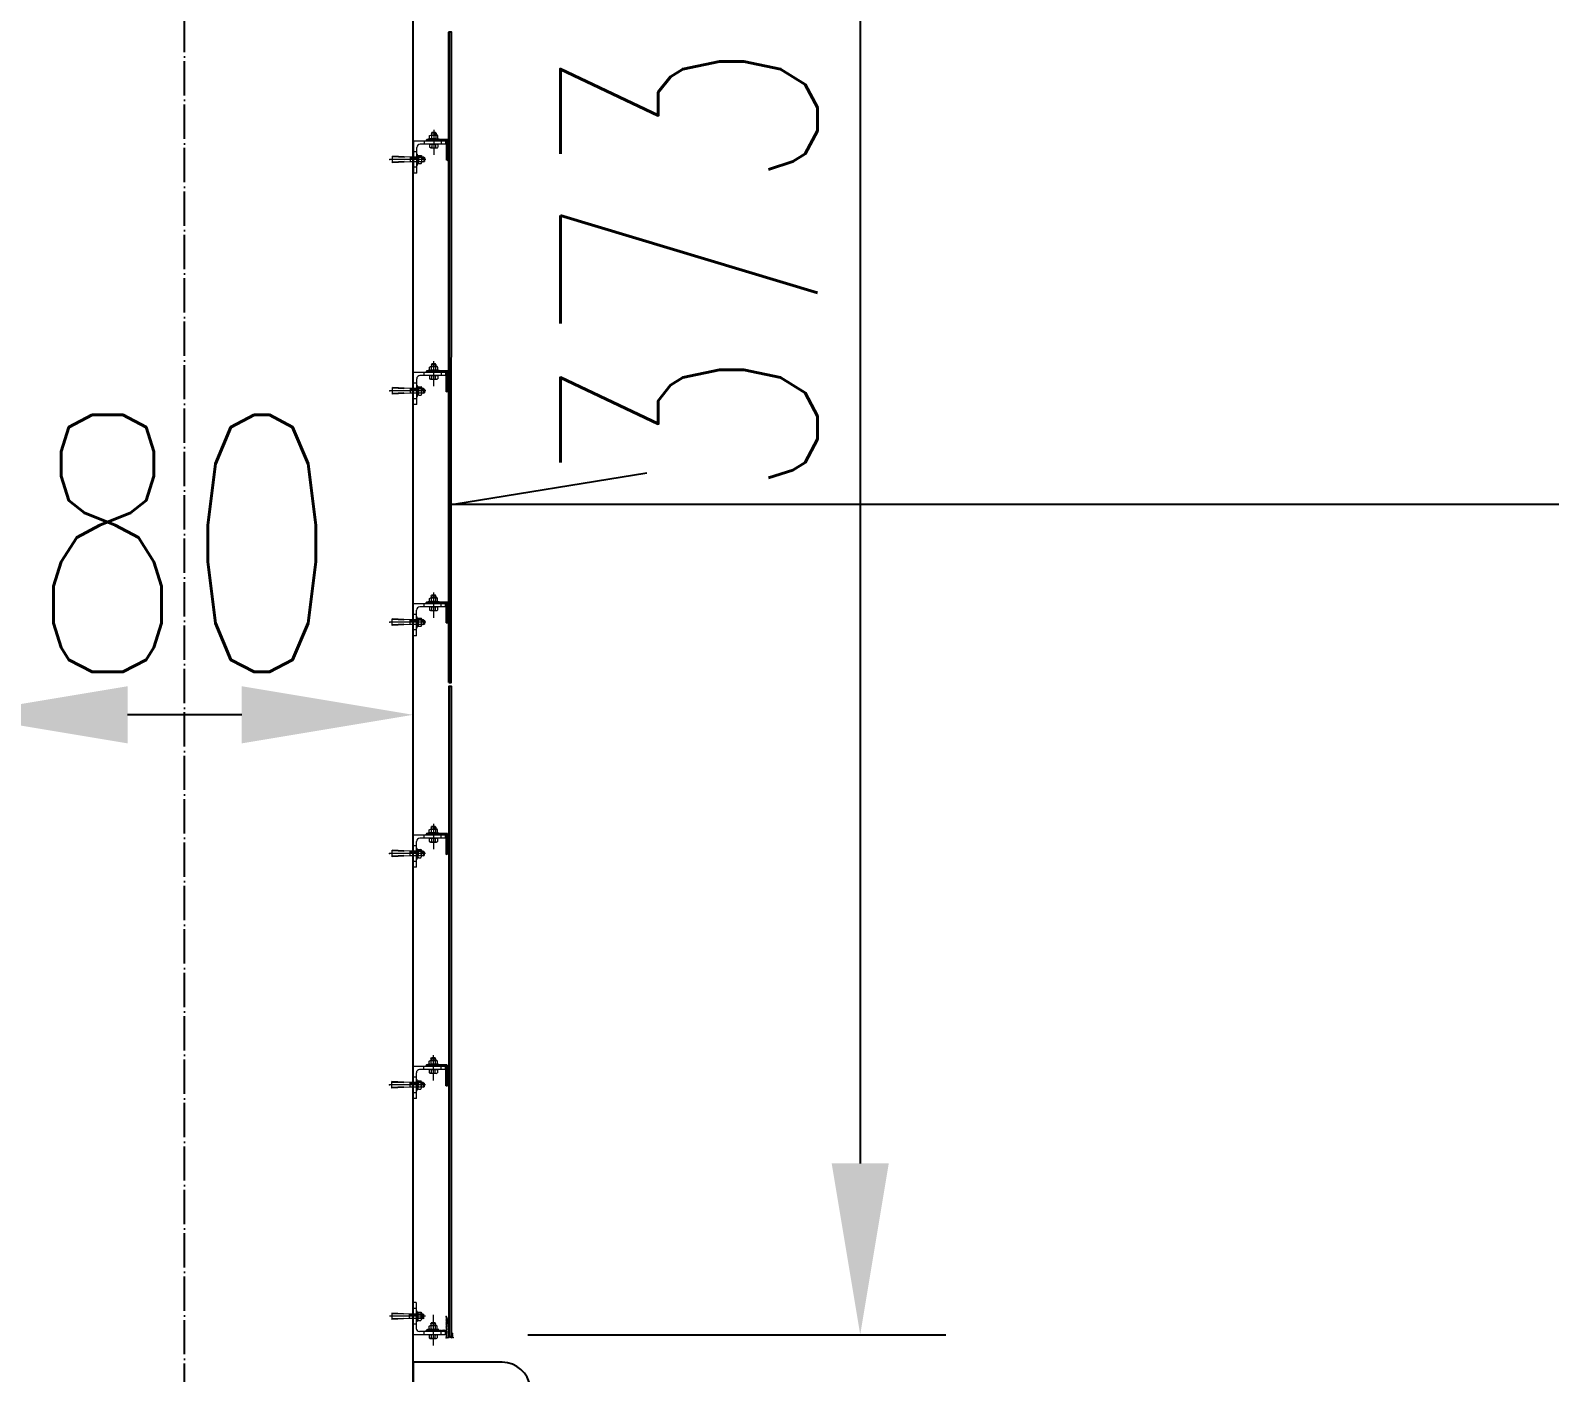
# Model space of a CAD drawing. Header units: millimetres. Extents: x -48690 to 48320, y -25312 to 3911.
# Drawn here: x -13070.8 to -12804.8, y -1783.7 to -1548.7 of the extents above; entities that cross this region are included whole.
import ezdxf

# ---------------------------------------------------------------- set-up
doc = ezdxf.new("R2010")
doc.units = ezdxf.units.MM
doc.header["$LTSCALE"] = 0.25
doc.header["$MEASUREMENT"] = 0
doc.linetypes.add('ACAD_ISO04W100', pattern=[30, 24, -3, 0, -3])
for name, color, linetype in [('DIM', 3, 'Continuous'), ('中心线', 5, 'ACAD_ISO04W100'), ('次轮廓线', 7, 'Continuous')]:
    doc.layers.add(name, color=color, linetype=linetype)
doc.layers.add('填充线', color=9, linetype='Continuous', lineweight=20)
doc.styles.get("Standard").update_dxf_attribs({"font": 'simplex1.shx', "width": 0.7, "bigfont": 'hztxt.shx'})
doc.dimstyles.new('150', dxfattribs={"dimscale": 15, "dimtxt": 3, "dimasz": 2, "dimexe": 1, "dimexo": 1, "dimgap": 0.5, "dimtad": 1, "dimdec": 1, "dimdsep": 46, "dimtxsty": 'Standard', "dimcen": 0.5, "dimadec": 0, "dimazin": 0, "dimtfac": 1, "dimtdec": 1, "dimtofl": 0, "dimtmove": 2, "dimatfit": 3, "dimfxl": 0, "dimtolj": 1, "dimtzin": 0, "dimarcsym": 0})

# ---------------------------------------------------------------- blocks, each defined once
blk = doc.blocks.new('*D4')
at = {"color": 0, "lineweight": -2}
for p, q in [((-13083.8, -1758.53), (-13083.8, -1653.53)), ((-13003.8, -1758.53), (-13003.8, -1653.53)), ((-13033.8, -1668.53), (-13053.8, -1668.53))]:
    blk.add_line(p, q, dxfattribs=at)
at = {"color": 0}
for points in [[(-13053.8, -1663.53), (-13053.8, -1673.53), (-13083.8, -1668.53)], [(-13033.8, -1663.53), (-13033.8, -1673.53), (-13003.8, -1668.53)]]:
    blk.add_solid(points, dxfattribs=at)
at = {"layer": 'Defpoints', "color": 0}
for p in [(-13083.8, -1668.53), (-13083.8, -1870.98), (-13003.8, -1870.98)]:
    blk.add_point(p, dxfattribs=at)
at = {"color": 0, "insert": (-13043.8, -1638.53), "char_height": 45, "attachment_point": 5}
blk.add_mtext('\\A1;80', dxfattribs=at)
blk = doc.blocks.new('A$C34480033')
at = {"linetype": 'Continuous'}
h = blk.add_hatch(dxfattribs=at)
h.set_pattern_fill('ANSI31', color=1, scale=15, style=0)
h.set_pattern_definition([(45, (-207.7575, -198.1272), (-1.325825, 1.325825), [])])
h.paths.add_polyline_path([(12.7, 15.9), (12.7, -20.1, 0.414214), (13.7, -21.1), (14.7, -21.1, 0.414214), (15.7, -20.1), (15.7, 17.9, 0.414214), (14.7, 18.9), (-23.3, 18.9, 0.414214), (-24.3, 17.9), (-24.3, 16.9, 0.414214), (-23.3, 15.9)])
for p, q in [((-24.3, 16.9), (-24.3, 17.9)), ((14.7, 18.9), (-23.3, 18.9)), ((12.7, 15.9), (-23.3, 15.9)), ((12.7, -20.1), (12.7, 15.9)), ((15.7, -20.1), (15.7, 17.9))]:
    blk.add_line(p, q, dxfattribs=at)
at = {"linetype": 'Continuous', "const_width": 0.3}
for points in [[(-23.3, 18.9, 0.414214), (-24.3, 17.9, 0.414214)], [(-24.3, 16.9, 0.414214), (-23.3, 15.9, 0.414214)], [(15.7, 17.9, 0.414214), (14.7, 18.9, 0.414214)], [(12.7, -20.1, 0.414214), (13.7, -21.1, 0.414214)], [(14.7, -21.1, 0.414214), (15.7, -20.1, 0.414214)]]:
    blk.add_lwpolyline(points, format="xyb", dxfattribs=at)
for points in [[(-24.3, 17.9), (-24.3, 16.9)], [(14.7, 18.9), (-23.3, 18.9)], [(-23.3, 15.9), (12.7, 15.9)], [(12.7, 15.9), (12.7, -20.1)], [(15.7, -20.1), (15.7, 17.9)], [(13.7, -21.1), (14.7, -21.1)]]:
    blk.add_lwpolyline(points, dxfattribs=at)
at = {"linetype": 'Continuous'}
for centre, start, end in [((-23.3, 17.9), 90, 180), ((-23.3, 16.9), 180, 270), ((14.7, 17.9), 0, 90)]:
    blk.add_arc(centre, 1, start, end, dxfattribs=at)
at = {"layer": 'Defpoints', "color": 0, "linetype": 'ByBlock'}
for p in [(-24.3, 16.9), (-23.3, 18.9), (-23.3, 15.9), (14.7, 18.9), (15.7, 17.9), (14.7, -21.1)]:
    blk.add_point(p, dxfattribs=at)
blk = doc.blocks.new('*D51')
at = {"color": 0, "lineweight": -2}
for p, q in [((-12977.74, -1404.08), (-12910.52, -1404.08)), ((-12925.52, -1434.08), (-12925.52, -1747.08)), ((-12983.74, -1777.08), (-12910.52, -1777.08))]:
    blk.add_line(p, q, dxfattribs=at)
at = {"color": 0}
for points in [[(-12930.52, -1434.08), (-12920.52, -1434.08), (-12925.52, -1404.08)], [(-12930.52, -1747.08), (-12920.52, -1747.08), (-12925.52, -1777.08)]]:
    blk.add_solid(points, dxfattribs=at)
at = {"layer": 'Defpoints', "color": 0}
for p in [(-12992.74, -1404.08), (-12998.74, -1777.08), (-12925.52, -1777.08)]:
    blk.add_point(p, dxfattribs=at)
at = {"color": 0, "insert": (-12955.52, -1590.58), "char_height": 45, "attachment_point": 5, "rotation": 90}
blk.add_mtext('\\A1;373', dxfattribs=at)

msp = doc.modelspace()

# ---------------------------------------------------------------- hatches: boundary and pattern name
for points in [[(-12997.55, -1662.88), (-12997.15, -1662.88), (-12997.1, -1549), (-12997.55, -1549)], [(-12997.56, -1777.36), (-12997.1, -1777.36), (-12997.1, -1663.55), (-12997.56, -1663.55)]]:
    msp.add_hatch(color=5).paths.add_polyline_path(points)
at = {"layer": '填充线', "ltscale": 5}
h = msp.add_hatch(dxfattribs=at)
h.set_pattern_fill('ANSI37', scale=0.046918, style=0)
h.set_pattern_definition([(45, (-16842.28561, -6299.56597), (-0.1053344507, 0.1053344507), []), (135, (-16842.28561, -6299.56597), (-0.1053344507, -0.1053344507), [])])
h.paths.add_polyline_path([(-12997.69, -1569.1), (-12997.46, -1569.1), (-12997.46, -1568.26), (-12997.69, -1568.26)])
h = msp.add_hatch(dxfattribs=at)
h.set_pattern_fill('ANSI37', scale=0.046918, style=0)
h.set_pattern_definition([(315, (-16842.28561, 3160.23273), (-0.1053344507, -0.1053344507), []), (225, (-16842.28561, 3160.23273), (-0.1053344507, 0.1053344507), [])])
h.paths.add_polyline_path([(-12997.69, -1571.07), (-12997.46, -1571.07), (-12997.46, -1570.23), (-12997.69, -1570.23)])
h = msp.add_hatch(dxfattribs=at)
h.set_pattern_fill('ANSI37', scale=0.046918, style=0)
h.set_pattern_definition([(45, (-16842.30646, -6340.07205), (-0.1053344507, 0.1053344507), []), (135, (-16842.30646, -6340.07205), (-0.1053344507, -0.1053344507), [])])
h.paths.add_polyline_path([(-12997.72, -1609.61), (-12997.48, -1609.61), (-12997.48, -1608.77), (-12997.72, -1608.77)])
h = msp.add_hatch(dxfattribs=at)
h.set_pattern_fill('ANSI37', scale=0.046918, style=0)
h.set_pattern_definition([(315, (-16842.30646, 3119.72665), (-0.1053344507, -0.1053344507), []), (225, (-16842.30646, 3119.72665), (-0.1053344507, 0.1053344507), [])])
h.paths.add_polyline_path([(-12997.72, -1611.58), (-12997.48, -1611.58), (-12997.48, -1610.74), (-12997.72, -1610.74)])
h = msp.add_hatch(dxfattribs=at)
h.set_pattern_fill('ANSI37', scale=0.046918, style=0)
h.set_pattern_definition([(45, (-16842.32731, -6380.57812), (-0.1053344507, 0.1053344507), []), (135, (-16842.32731, -6380.57812), (-0.1053344507, -0.1053344507), [])])
h.paths.add_polyline_path([(-12997.74, -1650.12), (-12997.5, -1650.12), (-12997.5, -1649.27), (-12997.74, -1649.27)])
h = msp.add_hatch(dxfattribs=at)
h.set_pattern_fill('ANSI37', scale=0.046918, style=0)
h.set_pattern_definition([(315, (-16842.32731, 3079.22057), (-0.1053344507, -0.1053344507), []), (225, (-16842.32731, 3079.22057), (-0.1053344507, 0.1053344507), [])])
h.paths.add_polyline_path([(-12997.74, -1652.09), (-12997.5, -1652.09), (-12997.5, -1651.24), (-12997.74, -1651.24)])
h = msp.add_hatch(dxfattribs=at)
h.set_pattern_fill('ANSI37', scale=0.046918, style=0)
h.set_pattern_definition([(45, (-16842.34816, -6421.0842), (-0.1053344507, 0.1053344507), []), (135, (-16842.34816, -6421.0842), (-0.1053344507, -0.1053344507), [])])
h.paths.add_polyline_path([(-12997.76, -1690.62), (-12997.52, -1690.62), (-12997.52, -1689.78), (-12997.76, -1689.78)])
h = msp.add_hatch(dxfattribs=at)
h.set_pattern_fill('ANSI37', scale=0.046918, style=0)
h.set_pattern_definition([(315, (-16842.34816, 3038.7145), (-0.1053344507, -0.1053344507), []), (225, (-16842.34816, 3038.7145), (-0.1053344507, 0.1053344507), [])])
h.paths.add_polyline_path([(-12997.76, -1692.59), (-12997.52, -1692.59), (-12997.52, -1691.75), (-12997.76, -1691.75)])
h = msp.add_hatch(dxfattribs=at)
h.set_pattern_fill('ANSI37', scale=0.046918, style=0)
h.set_pattern_definition([(45, (-16842.369, -6461.59028), (-0.1053344507, 0.1053344507), []), (135, (-16842.369, -6461.59028), (-0.1053344507, -0.1053344507), [])])
h.paths.add_polyline_path([(-12997.78, -1731.13), (-12997.54, -1731.13), (-12997.54, -1730.28), (-12997.78, -1730.28)])
h = msp.add_hatch(dxfattribs=at)
h.set_pattern_fill('ANSI37', scale=0.046918, style=0)
h.set_pattern_definition([(315, (-16842.369, 2998.20841), (-0.1053344507, -0.1053344507), []), (225, (-16842.369, 2998.20841), (-0.1053344507, 0.1053344507), [])])
h.paths.add_polyline_path([(-12997.78, -1733.1), (-12997.54, -1733.1), (-12997.54, -1732.25), (-12997.78, -1732.25)])
h = msp.add_hatch(dxfattribs=at)
h.set_pattern_fill('ANSI31', scale=1.407547, style=0)
h.set_pattern_definition([(45, (-13016.43697, -1795.49872), (-0.1244108, 0.1244108), [])])
edge = h.paths.add_edge_path()
edge.add_line((-13000.71, -1776.51), (-13000.71, -1776.23))
edge.add_line((-13000.71, -1776.23), (-13001.46, -1776.23))
edge.add_arc((-13001.46, -1776.33), 0.0938, 90, 180)
edge.add_line((-13001.55, -1776.33), (-13001.55, -1776.42))
edge.add_arc((-13001.46, -1776.42), 0.0938, 180, 270)
edge.add_line((-13001.46, -1776.51), (-13000.71, -1776.51))
edge = h.paths.add_edge_path()
edge.add_line((-12999.86, -1776.23), (-12999.86, -1776.51))
edge.add_line((-12999.86, -1776.51), (-12998.08, -1776.51))
edge.add_line((-12998.08, -1776.51), (-12998.08, -1777.55))
edge.add_arc((-12997.99, -1777.55), 0.0938, 180, 270)
edge.add_line((-12997.99, -1777.64), (-12996.91, -1777.64))
edge.add_arc((-12996.91, -1777.55), 0.0938, 270, 360)
edge.add_line((-12996.81, -1777.55), (-12996.81, -1776.8))
edge.add_arc((-12996.91, -1776.8), 0.0938, 0, 90)
edge.add_line((-12996.91, -1776.7), (-12997, -1776.7))
edge.add_arc((-12997, -1776.8), 0.0938, 90, 180)
edge.add_line((-12997.1, -1776.8), (-12997.1, -1777.36))
edge.add_line((-12997.1, -1777.36), (-12997.8, -1777.36))
edge.add_line((-12997.8, -1777.36), (-12997.8, -1773.98))
edge.add_arc((-12997.89, -1773.98), 0.0938, 0, 90)
edge.add_line((-12997.89, -1773.89), (-12997.99, -1773.89))
edge.add_arc((-12997.99, -1773.98), 0.0938, 90, 180)
edge.add_line((-12998.08, -1773.98), (-12998.08, -1776.23))
edge.add_line((-12998.08, -1776.23), (-12999.86, -1776.23))
h = msp.add_hatch(dxfattribs=at)
h.set_pattern_fill('ANSI37', scale=0.046918, style=0)
h.set_pattern_definition([(45, (-16842.38985, -6505.66215), (-0.1053344507, 0.1053344507), []), (135, (-16842.38985, -6505.66215), (-0.1053344507, -0.1053344507), [])])
h.paths.add_polyline_path([(-12997.8, -1775.2), (-12997.56, -1775.2), (-12997.56, -1774.36), (-12997.8, -1774.36)])

# ---------------------------------------------------------------- linework, layer by layer
msp.add_line((-13003.8, -1782.08), (-13003.8, -1409.08))
at = {"color": 5}
for p, q in [((-12997.55, -1662.88), (-12997.55, -1549)), ((-12997.56, -1663.54), (-12997.56, -1777.36)), ((-12997.1, -1776.8), (-12997.1, -1664.75))]:
    msp.add_line(p, q, dxfattribs=at)
for points in [[(-12997.55, -1662.88), (-12997.15, -1662.88), (-12997.1, -1549), (-12997.55, -1549)], [(-12997.56, -1777.36), (-12997.1, -1777.36), (-12997.1, -1663.55), (-12997.56, -1663.55)]]:
    msp.add_lwpolyline(points, close=True, dxfattribs=at)
at = {"layer": 'DIM', "color": 7, "ltscale": 100}
for p, q in [((-12996.65, -1631.65), (-12962.89, -1626.19)), ((-12997.15, -1631.65), (-11675.5, -1631.64))]:
    msp.add_line(p, q, dxfattribs=at)
at = {"layer": '中心线'}
msp.add_line((-13043.8, -2183.29), (-13043.8, -1118.97), dxfattribs=at)
at = {"layer": '填充线', "color": 7, "ltscale": 5}
for p, q in [((-13000.58, -1566.72), (-13000.51, -1566.57)), ((-12999.86, -1566.57), (-13000.51, -1566.57)), ((-13000.18, -1566.11), (-13000.18, -1570.51)), ((-12999.78, -1566.72), (-12999.86, -1566.57)), ((-13003.7, -1573.7), (-13003.7, -1568.07)), ((-12998.07, -1568.07), (-13003.7, -1568.07)), ((-13003.14, -1573.7), (-13003.14, -1569.2)), ((-12998.07, -1568.63), (-13002.57, -1568.63)), ((-13001.82, -1568.63), (-13001.82, -1568.07)), ((-13001.14, -1567.67), (-12999.22, -1567.67)), ((-13001.14, -1567.79), (-13001.14, -1567.67)), ((-13000.9, -1567.13), (-13000.72, -1567.02)), ((-13000.9, -1567.56), (-13000.9, -1567.13)), ((-13000.9, -1567.67), (-12999.46, -1567.67)), ((-13000.9, -1567.67), (-13000.9, -1567.67)), ((-13000.9, -1568.74), (-13000.9, -1569.17)), ((-13000.9, -1569.17), (-13000.72, -1569.28)), ((-13000.72, -1567.02), (-12999.65, -1567.02)), ((-13000.53, -1567.13), (-13000.72, -1567.02)), ((-13000.53, -1569.17), (-13000.72, -1569.28)), ((-13000.72, -1569.28), (-12999.65, -1569.28)), ((-12999.78, -1566.72), (-13000.58, -1566.72)), ((-13000.58, -1566.72), (-13000.58, -1567.02)), ((-13000.53, -1567.56), (-13000.53, -1567.13)), ((-13000.53, -1568.74), (-13000.53, -1569.17)), ((-13000.51, -1567.02), (-13000.51, -1566.72)), ((-12999.86, -1567.02), (-12999.86, -1566.72)), ((-12999.83, -1567.13), (-12999.83, -1567.56)), ((-12999.83, -1569.17), (-12999.83, -1568.74)), ((-12999.78, -1566.72), (-12999.78, -1567.02)), ((-12999.46, -1567.56), (-12999.46, -1567.13)), ((-12999.46, -1567.67), (-12999.46, -1567.67)), ((-12999.46, -1568.74), (-12999.46, -1569.17)), ((-12999.22, -1567.79), (-12999.22, -1567.67)), ((-12998.82, -1568.63), (-12998.82, -1568.07)), ((-12998.07, -1568.63), (-12998.07, -1568.07)), ((-13001.55, -1571.31), (-13007.86, -1571.31)), ((-13007.41, -1571.88), (-13007.41, -1570.74)), ((-13004.32, -1570.91), (-13007.41, -1570.74)), ((-13005.38, -1570.95), (-13007.41, -1570.86)), ((-13005.38, -1571.67), (-13007.41, -1571.76)), ((-13004.32, -1571.71), (-13007.41, -1571.88)), ((-13005.38, -1570.95), (-13005.38, -1570.85)), ((-13005.38, -1571.67), (-13005.38, -1571.77)), ((-13004.32, -1570.91), (-13004.32, -1571.71)), ((-13001.94, -1570.91), (-13004.32, -1570.91)), ((-13004.32, -1570.99), (-13003.14, -1570.99)), ((-13004.32, -1571.63), (-13003.14, -1571.63)), ((-13001.94, -1571.71), (-13004.32, -1571.71)), ((-13003.14, -1569.95), (-13003.7, -1569.95)), ((-13003.14, -1572.27), (-13003.14, -1570.35)), ((-13003.14, -1570.35), (-13003.02, -1570.35)), ((-13003.02, -1572.27), (-13003.02, -1570.35)), ((-13003.02, -1570.59), (-13002.9, -1570.59)), ((-13002.9, -1572.03), (-13002.9, -1570.59)), ((-13002.79, -1570.59), (-13002.36, -1570.59)), ((-13002.36, -1570.96), (-13002.79, -1570.96)), ((-13002.79, -1571.66), (-13002.36, -1571.66)), ((-13002.36, -1571.66), (-13002.25, -1571.85)), ((-13002.36, -1572.03), (-13002.25, -1571.85)), ((-13002.25, -1571.85), (-13002.25, -1570.77)), ((-13002.25, -1570.99), (-13001.78, -1570.99)), ((-13001.94, -1570.91), (-13001.94, -1571.71)), ((-13001.94, -1570.91), (-13001.79, -1570.98)), ((-13001.94, -1571.71), (-13001.79, -1571.63)), ((-13001.79, -1570.98), (-13001.79, -1571.63)), ((-13003.14, -1572.67), (-13003.7, -1572.67)), ((-13003.14, -1573.7), (-13003.7, -1573.7)), ((-13003.14, -1572.27), (-13003.02, -1572.27)), ((-13003.02, -1572.03), (-13002.9, -1572.03)), ((-13002.79, -1572.03), (-13002.36, -1572.03)), ((-13003.72, -1614.21), (-13003.72, -1608.58)), ((-12998.09, -1608.58), (-13003.72, -1608.58)), ((-12998.09, -1609.14), (-13002.6, -1609.14)), ((-13001.84, -1609.14), (-13001.84, -1608.58)), ((-13001.16, -1608.18), (-12999.24, -1608.18)), ((-13001.16, -1608.3), (-13001.16, -1608.18)), ((-13000.92, -1607.64), (-13000.74, -1607.53)), ((-13000.92, -1608.07), (-13000.92, -1607.64)), ((-13000.92, -1608.18), (-12999.48, -1608.18)), ((-13000.92, -1608.18), (-13000.92, -1608.18)), ((-13000.74, -1607.53), (-12999.67, -1607.53)), ((-13000.55, -1607.64), (-13000.74, -1607.53)), ((-13000.6, -1607.22), (-13000.53, -1607.07)), ((-12999.8, -1607.22), (-13000.6, -1607.22)), ((-13000.6, -1607.22), (-13000.6, -1607.53)), ((-13000.55, -1608.07), (-13000.55, -1607.64)), ((-12999.88, -1607.07), (-13000.53, -1607.07)), ((-13000.53, -1607.53), (-13000.53, -1607.22)), ((-13000.2, -1606.61), (-13000.2, -1611.02)), ((-12999.8, -1607.22), (-12999.88, -1607.07)), ((-12999.88, -1607.53), (-12999.88, -1607.22)), ((-12999.85, -1607.64), (-12999.85, -1608.07)), ((-12999.8, -1607.22), (-12999.8, -1607.53)), ((-12999.48, -1608.07), (-12999.48, -1607.64)), ((-12999.48, -1608.18), (-12999.48, -1608.18)), ((-12999.24, -1608.3), (-12999.24, -1608.18)), ((-12998.84, -1609.14), (-12998.84, -1608.58)), ((-12998.09, -1609.14), (-12998.09, -1608.58)), ((-13001.57, -1611.81), (-13007.88, -1611.81)), ((-13007.43, -1612.39), (-13007.43, -1611.24)), ((-13004.34, -1611.41), (-13007.43, -1611.24)), ((-13005.4, -1611.46), (-13007.43, -1611.36)), ((-13005.4, -1611.46), (-13005.4, -1611.35)), ((-13004.34, -1611.41), (-13004.34, -1612.22)), ((-13001.96, -1611.41), (-13004.34, -1611.41)), ((-13004.34, -1611.49), (-13003.16, -1611.49)), ((-13003.16, -1610.45), (-13003.72, -1610.45)), ((-13003.16, -1614.21), (-13003.16, -1609.7)), ((-13003.16, -1612.78), (-13003.16, -1610.85)), ((-13003.16, -1610.85), (-13003.04, -1610.85)), ((-13003.04, -1612.78), (-13003.04, -1610.85)), ((-13003.04, -1611.09), (-13002.92, -1611.09)), ((-13002.92, -1612.54), (-13002.92, -1611.09)), ((-13002.81, -1611.09), (-13002.38, -1611.09)), ((-13002.38, -1611.46), (-13002.81, -1611.46)), ((-13002.27, -1612.35), (-13002.27, -1611.28)), ((-13002.27, -1611.49), (-13001.8, -1611.49)), ((-13001.96, -1611.41), (-13001.96, -1612.22)), ((-13001.96, -1611.41), (-13001.81, -1611.49)), ((-13001.81, -1611.49), (-13001.81, -1612.14)), ((-13000.92, -1609.25), (-13000.92, -1609.68)), ((-13000.92, -1609.68), (-13000.74, -1609.79)), ((-13000.55, -1609.68), (-13000.74, -1609.79)), ((-13000.74, -1609.79), (-12999.67, -1609.79)), ((-13000.55, -1609.25), (-13000.55, -1609.68)), ((-12999.85, -1609.68), (-12999.85, -1609.25)), ((-12999.48, -1609.25), (-12999.48, -1609.68)), ((-13005.4, -1612.17), (-13007.43, -1612.27)), ((-13004.34, -1612.22), (-13007.43, -1612.39)), ((-13005.4, -1612.17), (-13005.4, -1612.27)), ((-13004.34, -1612.14), (-13003.16, -1612.14)), ((-13001.96, -1612.22), (-13004.34, -1612.22)), ((-13003.16, -1613.18), (-13003.72, -1613.18)), ((-13003.16, -1614.21), (-13003.72, -1614.21)), ((-13003.16, -1612.78), (-13003.04, -1612.78)), ((-13003.04, -1612.54), (-13002.92, -1612.54)), ((-13002.81, -1612.17), (-13002.38, -1612.17)), ((-13002.81, -1612.54), (-13002.38, -1612.54)), ((-13002.38, -1612.17), (-13002.27, -1612.35)), ((-13002.38, -1612.54), (-13002.27, -1612.35)), ((-13001.96, -1612.22), (-13001.81, -1612.14)), ((-13003.74, -1654.71), (-13003.74, -1649.08)), ((-12998.11, -1649.08), (-13003.74, -1649.08)), ((-13001.87, -1649.65), (-13001.87, -1649.08)), ((-13001.19, -1648.68), (-12999.26, -1648.68)), ((-13001.19, -1648.8), (-13001.19, -1648.68)), ((-13000.94, -1648.14), (-13000.76, -1648.04)), ((-13000.94, -1648.57), (-13000.94, -1648.14)), ((-13000.94, -1648.68), (-12999.5, -1648.68)), ((-13000.94, -1648.68), (-13000.94, -1648.68)), ((-13000.76, -1648.04), (-12999.69, -1648.04)), ((-13000.57, -1648.14), (-13000.76, -1648.04)), ((-13000.62, -1647.73), (-13000.55, -1647.58)), ((-12999.82, -1647.73), (-13000.62, -1647.73)), ((-13000.62, -1647.73), (-13000.62, -1648.04)), ((-13000.57, -1648.57), (-13000.57, -1648.14)), ((-12999.9, -1647.58), (-13000.55, -1647.58)), ((-13000.55, -1648.04), (-13000.55, -1647.73)), ((-13000.22, -1647.12), (-13000.22, -1651.53)), ((-12999.82, -1647.73), (-12999.9, -1647.58)), ((-12999.9, -1648.04), (-12999.9, -1647.73)), ((-12999.87, -1648.14), (-12999.87, -1648.57)), ((-12999.82, -1647.73), (-12999.82, -1648.04)), ((-12999.5, -1648.57), (-12999.5, -1648.14)), ((-12999.5, -1648.68), (-12999.5, -1648.68)), ((-12999.26, -1648.8), (-12999.26, -1648.68)), ((-12998.86, -1649.65), (-12998.86, -1649.08)), ((-12998.11, -1649.65), (-12998.11, -1649.08)), ((-13007.46, -1652.89), (-13007.46, -1651.75)), ((-13004.36, -1651.92), (-13007.46, -1651.75)), ((-13003.18, -1650.96), (-13003.74, -1650.96)), ((-13003.18, -1654.71), (-13003.18, -1650.21)), ((-13003.18, -1653.28), (-13003.18, -1651.36)), ((-13003.18, -1651.36), (-13003.06, -1651.36)), ((-13003.06, -1653.28), (-13003.06, -1651.36)), ((-13003.06, -1651.6), (-13002.94, -1651.6)), ((-13002.94, -1653.04), (-13002.94, -1651.6)), ((-13002.83, -1651.6), (-13002.4, -1651.6)), ((-12998.11, -1649.65), (-13002.62, -1649.65)), ((-13000.94, -1649.75), (-13000.94, -1650.19)), ((-13000.94, -1650.19), (-13000.76, -1650.29)), ((-13000.57, -1650.19), (-13000.76, -1650.29)), ((-13000.76, -1650.29), (-12999.69, -1650.29)), ((-13000.57, -1649.75), (-13000.57, -1650.19)), ((-12999.87, -1650.19), (-12999.87, -1649.75)), ((-12999.5, -1649.75), (-12999.5, -1650.19)), ((-13001.59, -1652.32), (-13007.9, -1652.32)), ((-13005.42, -1651.96), (-13007.46, -1651.87)), ((-13005.42, -1652.68), (-13007.46, -1652.77)), ((-13004.36, -1652.72), (-13007.46, -1652.89)), ((-13005.42, -1651.96), (-13005.42, -1651.86)), ((-13005.42, -1652.68), (-13005.42, -1652.78)), ((-13004.36, -1651.92), (-13004.36, -1652.72)), ((-13001.99, -1651.92), (-13004.36, -1651.92)), ((-13004.36, -1652), (-13003.18, -1652)), ((-13004.36, -1652.64), (-13003.18, -1652.64)), ((-13001.99, -1652.72), (-13004.36, -1652.72)), ((-13003.18, -1653.68), (-13003.74, -1653.68)), ((-13003.18, -1653.28), (-13003.06, -1653.28)), ((-13003.06, -1653.04), (-13002.94, -1653.04)), ((-13002.4, -1651.97), (-13002.83, -1651.97)), ((-13002.83, -1652.67), (-13002.4, -1652.67)), ((-13002.83, -1653.04), (-13002.4, -1653.04)), ((-13002.4, -1652.67), (-13002.29, -1652.86)), ((-13002.4, -1653.04), (-13002.29, -1652.86)), ((-13002.29, -1652.86), (-13002.29, -1651.78)), ((-13002.29, -1652), (-13001.82, -1652)), ((-13001.99, -1651.92), (-13001.99, -1652.72)), ((-13001.99, -1651.92), (-13001.83, -1651.99)), ((-13001.99, -1652.72), (-13001.83, -1652.65)), ((-13001.83, -1651.99), (-13001.83, -1652.65)), ((-13003.18, -1654.71), (-13003.74, -1654.71)), ((-13000.97, -1688.65), (-13000.78, -1688.54)), ((-13000.97, -1689.08), (-13000.97, -1688.65)), ((-13000.78, -1688.54), (-12999.71, -1688.54)), ((-13000.6, -1688.65), (-13000.78, -1688.54)), ((-13000.65, -1688.23), (-13000.57, -1688.08)), ((-12999.84, -1688.23), (-13000.65, -1688.23)), ((-13000.65, -1688.23), (-13000.65, -1688.54)), ((-13000.6, -1689.08), (-13000.6, -1688.65)), ((-12999.92, -1688.08), (-13000.57, -1688.08)), ((-13000.57, -1688.54), (-13000.57, -1688.23)), ((-13000.24, -1687.62), (-13000.24, -1692.03)), ((-12999.84, -1688.23), (-12999.92, -1688.08)), ((-12999.92, -1688.54), (-12999.92, -1688.23)), ((-12999.89, -1688.65), (-12999.89, -1689.08)), ((-12999.84, -1688.23), (-12999.84, -1688.54)), ((-12999.52, -1689.08), (-12999.52, -1688.65)), ((-13003.76, -1695.22), (-13003.76, -1689.59)), ((-12998.13, -1689.59), (-13003.76, -1689.59)), ((-13003.2, -1691.47), (-13003.76, -1691.47)), ((-13003.2, -1695.22), (-13003.2, -1690.72)), ((-12998.13, -1690.15), (-13002.64, -1690.15)), ((-13001.89, -1690.15), (-13001.89, -1689.59)), ((-13001.21, -1689.19), (-12999.28, -1689.19)), ((-13001.21, -1689.31), (-13001.21, -1689.19)), ((-13000.97, -1689.19), (-12999.52, -1689.19)), ((-13000.97, -1689.19), (-13000.97, -1689.19)), ((-13000.97, -1690.26), (-13000.97, -1690.69)), ((-13000.97, -1690.69), (-13000.78, -1690.8)), ((-13000.6, -1690.69), (-13000.78, -1690.8)), ((-13000.78, -1690.8), (-12999.71, -1690.8)), ((-13000.6, -1690.26), (-13000.6, -1690.69)), ((-12999.89, -1690.69), (-12999.89, -1690.26)), ((-12999.52, -1689.19), (-12999.52, -1689.19)), ((-12999.52, -1690.26), (-12999.52, -1690.69)), ((-12999.28, -1689.31), (-12999.28, -1689.19)), ((-12998.88, -1690.15), (-12998.88, -1689.59)), ((-12998.13, -1690.15), (-12998.13, -1689.59)), ((-13001.61, -1692.83), (-13007.92, -1692.83)), ((-13007.48, -1693.4), (-13007.48, -1692.25)), ((-13004.38, -1692.43), (-13007.48, -1692.25)), ((-13005.44, -1692.47), (-13007.48, -1692.37)), ((-13005.44, -1693.18), (-13007.48, -1693.28)), ((-13004.38, -1693.23), (-13007.48, -1693.4)), ((-13005.44, -1692.47), (-13005.44, -1692.37)), ((-13005.44, -1693.18), (-13005.44, -1693.29)), ((-13004.38, -1692.43), (-13004.38, -1693.23)), ((-13002.01, -1692.43), (-13004.38, -1692.43)), ((-13004.38, -1692.51), (-13003.2, -1692.51)), ((-13004.38, -1693.15), (-13003.2, -1693.15)), ((-13002.01, -1693.23), (-13004.38, -1693.23)), ((-13003.2, -1694.19), (-13003.76, -1694.19)), ((-13003.2, -1693.79), (-13003.2, -1691.86)), ((-13003.2, -1691.86), (-13003.08, -1691.86)), ((-13003.2, -1693.79), (-13003.08, -1693.79)), ((-13003.08, -1693.79), (-13003.08, -1691.86)), ((-13003.08, -1692.11), (-13002.96, -1692.11)), ((-13003.08, -1693.55), (-13002.96, -1693.55)), ((-13002.96, -1693.55), (-13002.96, -1692.11)), ((-13002.85, -1692.11), (-13002.42, -1692.11)), ((-13002.42, -1692.48), (-13002.85, -1692.48)), ((-13002.85, -1693.18), (-13002.42, -1693.18)), ((-13002.85, -1693.55), (-13002.42, -1693.55)), ((-13002.42, -1693.18), (-13002.31, -1693.36)), ((-13002.42, -1693.55), (-13002.31, -1693.36)), ((-13002.31, -1693.36), (-13002.31, -1692.29)), ((-13002.31, -1692.51), (-13001.85, -1692.51)), ((-13002.01, -1692.43), (-13002.01, -1693.23)), ((-13002.01, -1692.43), (-13001.86, -1692.5)), ((-13002.01, -1693.23), (-13001.86, -1693.15)), ((-13001.86, -1692.5), (-13001.86, -1693.15)), ((-13003.2, -1695.22), (-13003.76, -1695.22)), ((-13000.67, -1728.74), (-13000.59, -1728.59)), ((-12999.86, -1728.74), (-13000.67, -1728.74)), ((-13000.67, -1728.74), (-13000.67, -1729.05)), ((-12999.94, -1728.59), (-13000.59, -1728.59)), ((-13000.59, -1729.05), (-13000.59, -1728.74)), ((-13000.26, -1728.13), (-13000.26, -1732.54)), ((-12999.86, -1728.74), (-12999.94, -1728.59)), ((-12999.94, -1729.05), (-12999.94, -1728.74)), ((-12999.86, -1728.74), (-12999.86, -1729.05)), ((-13003.78, -1735.73), (-13003.78, -1730.1)), ((-12998.15, -1730.1), (-13003.78, -1730.1)), ((-13003.22, -1735.73), (-13003.22, -1731.22)), ((-12998.15, -1730.66), (-13002.66, -1730.66)), ((-13001.91, -1730.66), (-13001.91, -1730.1)), ((-13001.23, -1729.69), (-12999.3, -1729.69)), ((-13001.23, -1729.81), (-13001.23, -1729.69)), ((-13000.99, -1729.15), (-13000.8, -1729.05)), ((-13000.99, -1729.59), (-13000.99, -1729.15)), ((-13000.99, -1729.69), (-12999.54, -1729.69)), ((-13000.99, -1729.69), (-13000.99, -1729.69)), ((-13000.99, -1730.77), (-13000.99, -1731.2)), ((-13000.99, -1731.2), (-13000.8, -1731.3)), ((-13000.8, -1729.05), (-12999.73, -1729.05)), ((-13000.62, -1729.15), (-13000.8, -1729.05)), ((-13000.62, -1731.2), (-13000.8, -1731.3)), ((-13000.8, -1731.3), (-12999.73, -1731.3)), ((-13000.62, -1729.59), (-13000.62, -1729.15)), ((-13000.62, -1730.77), (-13000.62, -1731.2)), ((-12999.91, -1729.15), (-12999.91, -1729.59)), ((-12999.91, -1731.2), (-12999.91, -1730.77)), ((-12999.54, -1729.59), (-12999.54, -1729.15)), ((-12999.54, -1729.69), (-12999.54, -1729.69)), ((-12999.54, -1730.77), (-12999.54, -1731.2)), ((-12999.3, -1729.81), (-12999.3, -1729.69)), ((-12998.9, -1730.66), (-12998.9, -1730.1)), ((-12998.15, -1730.66), (-12998.15, -1730.1)), ((-13001.63, -1733.33), (-13007.94, -1733.33)), ((-13007.5, -1733.91), (-13007.5, -1732.76)), ((-13004.4, -1732.93), (-13007.5, -1732.76)), ((-13005.46, -1732.98), (-13007.5, -1732.88)), ((-13005.46, -1733.69), (-13007.5, -1733.79)), ((-13004.4, -1733.73), (-13007.5, -1733.91)), ((-13005.46, -1732.98), (-13005.46, -1732.87)), ((-13005.46, -1733.69), (-13005.46, -1733.79)), ((-13004.4, -1732.93), (-13004.4, -1733.73)), ((-13002.03, -1732.93), (-13004.4, -1732.93)), ((-13004.4, -1733.01), (-13003.22, -1733.01)), ((-13004.4, -1733.65), (-13003.22, -1733.65)), ((-13002.03, -1733.73), (-13004.4, -1733.73)), ((-13003.22, -1731.97), (-13003.78, -1731.97)), ((-13003.22, -1734.3), (-13003.22, -1732.37)), ((-13003.22, -1732.37), (-13003.1, -1732.37)), ((-13003.1, -1734.3), (-13003.1, -1732.37)), ((-13003.1, -1732.61), (-13002.98, -1732.61)), ((-13003.1, -1734.05), (-13002.98, -1734.05)), ((-13002.98, -1734.05), (-13002.98, -1732.61)), ((-13002.87, -1732.61), (-13002.44, -1732.61)), ((-13002.44, -1732.98), (-13002.87, -1732.98)), ((-13002.87, -1733.68), (-13002.44, -1733.68)), ((-13002.87, -1734.05), (-13002.44, -1734.05)), ((-13002.44, -1733.68), (-13002.33, -1733.87)), ((-13002.44, -1734.05), (-13002.33, -1733.87)), ((-13002.33, -1733.87), (-13002.33, -1732.8)), ((-13002.33, -1733.01), (-13001.87, -1733.01)), ((-13002.03, -1732.93), (-13002.03, -1733.73)), ((-13002.03, -1732.93), (-13001.88, -1733.01)), ((-13002.03, -1733.73), (-13001.88, -1733.66)), ((-13001.88, -1733.01), (-13001.88, -1733.66)), ((-13003.22, -1734.69), (-13003.78, -1734.69)), ((-13003.22, -1735.73), (-13003.78, -1735.73)), ((-13003.22, -1734.3), (-13003.1, -1734.3)), ((-13001.65, -1773.84), (-13007.96, -1773.84)), ((-13004.43, -1773.44), (-13007.52, -1773.27)), ((-13007.52, -1773.27), (-13007.52, -1774.41)), ((-13005.48, -1773.48), (-13007.52, -1773.39)), ((-13005.48, -1773.48), (-13005.48, -1773.38)), ((-13002.05, -1773.44), (-13004.43, -1773.44)), ((-13004.43, -1774.24), (-13004.43, -1773.44)), ((-13004.43, -1773.52), (-13003.24, -1773.52)), ((-13003.24, -1771.45), (-13003.8, -1771.45)), ((-13003.8, -1771.45), (-13003.8, -1777.08)), ((-13003.24, -1772.48), (-13003.8, -1772.48)), ((-13003.24, -1771.45), (-13003.24, -1775.95)), ((-13003.24, -1772.88), (-13003.12, -1772.88)), ((-13003.24, -1772.88), (-13003.24, -1774.8)), ((-13003.12, -1772.88), (-13003.12, -1774.8)), ((-13003.12, -1773.12), (-13003, -1773.12)), ((-13003, -1773.12), (-13003, -1774.56)), ((-13002.89, -1773.12), (-13002.46, -1773.12)), ((-13002.89, -1773.49), (-13002.46, -1773.49)), ((-13002.46, -1773.12), (-13002.35, -1773.3)), ((-13002.46, -1773.49), (-13002.35, -1773.3)), ((-13002.35, -1773.3), (-13002.35, -1774.38)), ((-13002.05, -1773.44), (-13001.9, -1773.51)), ((-13002.05, -1774.24), (-13002.05, -1773.44)), ((-13001.9, -1774.17), (-13001.9, -1773.51)), ((-13000.29, -1773.59), (-13000.29, -1778.96)), ((-13005.48, -1774.2), (-13007.52, -1774.29)), ((-13004.43, -1774.24), (-13007.52, -1774.41)), ((-13005.48, -1774.2), (-13005.48, -1774.3)), ((-13004.43, -1774.16), (-13003.24, -1774.16)), ((-13002.05, -1774.24), (-13004.43, -1774.24)), ((-13003.24, -1775.2), (-13003.8, -1775.2)), ((-13003.24, -1774.8), (-13003.12, -1774.8)), ((-13003.12, -1774.56), (-13003, -1774.56)), ((-13002.46, -1774.19), (-13002.89, -1774.19)), ((-13002.89, -1774.56), (-13002.46, -1774.56)), ((-12998.17, -1776.51), (-13002.68, -1776.51)), ((-13002.35, -1774.16), (-13001.89, -1774.16)), ((-13002.05, -1774.24), (-13001.9, -1774.17)), ((-13001.93, -1776.51), (-13001.93, -1777.08)), ((-13001.25, -1776.23), (-13001.25, -1776.11)), ((-13001.25, -1776.11), (-12999.32, -1776.11)), ((-13001.25, -1776.23), (-12999.32, -1776.23)), ((-13001.01, -1775.57), (-13000.82, -1775.47)), ((-13001.01, -1776), (-13001.01, -1775.57)), ((-13001.01, -1776.11), (-13001.01, -1776.11)), ((-13001.01, -1776.11), (-12999.56, -1776.11)), ((-13000.64, -1775.57), (-13000.82, -1775.47)), ((-13000.82, -1775.47), (-12999.75, -1775.47)), ((-13000.71, -1776.37), (-12999.86, -1776.37)), ((-13000.69, -1775.16), (-13000.61, -1775.01)), ((-13000.69, -1775.16), (-13000.69, -1775.47)), ((-12999.88, -1775.16), (-13000.69, -1775.16)), ((-13000.64, -1776), (-13000.64, -1775.57)), ((-12999.96, -1775.01), (-13000.61, -1775.01)), ((-13000.61, -1775.47), (-13000.61, -1775.16)), ((-12999.88, -1775.16), (-12999.96, -1775.01)), ((-12999.96, -1775.47), (-12999.96, -1775.16)), ((-12999.93, -1775.57), (-12999.93, -1776)), ((-12999.88, -1775.16), (-12999.88, -1775.47)), ((-12999.56, -1776), (-12999.56, -1775.57)), ((-12999.56, -1776.11), (-12999.56, -1776.11)), ((-12999.32, -1776.23), (-12999.32, -1776.11)), ((-12998.93, -1776.51), (-12998.93, -1777.08)), ((-12998.17, -1776.51), (-12998.17, -1777.08)), ((-12998.17, -1777.08), (-13003.8, -1777.08)), ((-13001.01, -1777.18), (-13001.01, -1777.62)), ((-13001.01, -1777.62), (-13000.82, -1777.72)), ((-13000.64, -1777.62), (-13000.82, -1777.72)), ((-13000.82, -1777.72), (-12999.75, -1777.72)), ((-13000.64, -1777.18), (-13000.64, -1777.62)), ((-12999.93, -1777.62), (-12999.93, -1777.18)), ((-12999.56, -1777.18), (-12999.56, -1777.62)), ((-12996.68, -1777.64), (-12996.67, -1777.64))]:
    msp.add_line(p, q, dxfattribs=at)
for points in [[(-12997.69, -1568.26), (-12997.46, -1568.26), (-12997.46, -1569.1), (-12997.69, -1569.1)], [(-12997.69, -1571.07), (-12997.46, -1571.07), (-12997.46, -1570.23), (-12997.69, -1570.23)], [(-12997.72, -1608.77), (-12997.48, -1608.77), (-12997.48, -1609.61), (-12997.72, -1609.61)], [(-12997.72, -1611.58), (-12997.48, -1611.58), (-12997.48, -1610.74), (-12997.72, -1610.74)], [(-12997.74, -1649.27), (-12997.5, -1649.27), (-12997.5, -1650.12), (-12997.74, -1650.12)], [(-12997.74, -1652.09), (-12997.5, -1652.09), (-12997.5, -1651.24), (-12997.74, -1651.24)], [(-12997.76, -1689.78), (-12997.52, -1689.78), (-12997.52, -1690.62), (-12997.76, -1690.62)], [(-12997.76, -1692.59), (-12997.52, -1692.59), (-12997.52, -1691.75), (-12997.76, -1691.75)], [(-12997.78, -1730.28), (-12997.54, -1730.28), (-12997.54, -1731.13), (-12997.78, -1731.13)], [(-12997.78, -1733.1), (-12997.54, -1733.1), (-12997.54, -1732.25), (-12997.78, -1732.25)], [(-12997.8, -1774.36), (-12997.56, -1774.36), (-12997.56, -1775.2), (-12997.8, -1775.2)]]:
    msp.add_lwpolyline(points, close=True, dxfattribs=at)
at = {"layer": '填充线', "color": 7, "ltscale": 5, "const_width": 0.0282}
for points in [[(-12998.08, -1773.98, -0.414214), (-12997.99, -1773.89, -0.414214)], [(-12997.89, -1773.89, -0.414214), (-12997.8, -1773.98, -0.414214)], [(-13001.55, -1776.33, -0.414214), (-13001.46, -1776.23, -0.414214)], [(-13001.46, -1776.51, -0.414214), (-13001.55, -1776.42, -0.414214)], [(-12997.1, -1776.8, -0.414214), (-12997, -1776.7)], [(-12996.91, -1776.7, -0.414214), (-12996.81, -1776.8)], [(-12997.99, -1777.64, -0.414214), (-12998.08, -1777.55, -0.414214)], [(-12996.81, -1777.55, -0.414214), (-12996.91, -1777.64, -0.414214)]]:
    msp.add_lwpolyline(points, format="xyb", dxfattribs=at)
for points in [[(-12998.08, -1773.98), (-12998.08, -1776.23)], [(-12997.89, -1773.89), (-12997.99, -1773.89)], [(-12997.8, -1777.36), (-12997.8, -1773.98)], [(-13001.55, -1776.33), (-13001.55, -1776.42)], [(-12998.08, -1776.23), (-13001.46, -1776.23)], [(-13001.46, -1776.51), (-12998.08, -1776.51)], [(-13000.71, -1776.23), (-13000.71, -1776.51)], [(-12999.86, -1776.23), (-12999.86, -1776.51)], [(-12998.08, -1776.51), (-12998.08, -1777.55)], [(-12996.91, -1776.7), (-12997, -1776.7)], [(-12997.99, -1777.64), (-12996.91, -1777.64)], [(-12997.1, -1777.36), (-12997.8, -1777.36)], [(-12997.1, -1776.8), (-12997.1, -1777.36)], [(-12996.81, -1777.55), (-12996.81, -1776.8)]]:
    msp.add_lwpolyline(points, dxfattribs=at)
at = {"layer": '填充线', "color": 7, "ltscale": 5}
for centre, radius, start, end in [((-13002.57, -1569.2), 0.563, 90, 180), ((-13000.72, -1567.46), 0.214, 209.9944, 330.0056), ((-13000.72, -1568.85), 0.214, 29.9944, 150.0056), ((-13000.18, -1567.65), 0.63, 56.1449, 123.8551), ((-13000.18, -1567.04), 0.63, 236.1437, 303.8563), ((-13000.18, -1569.26), 0.63, 56.1437, 123.8563), ((-13000.18, -1568.65), 0.63, 236.1449, 303.8551), ((-12999.65, -1567.24), 0.214, 30.0079, 149.9921), ((-12999.65, -1567.46), 0.214, 209.9944, 330.0056), ((-12999.65, -1568.85), 0.214, 29.9944, 150.0056), ((-12999.65, -1569.07), 0.214, 210.0079, 329.9921), ((-13002.68, -1570.77), 0.214, 119.9944, 240.0056), ((-13002.27, -1571.31), 0.63, 146.1437, 213.8563), ((-13002.68, -1571.85), 0.214, 119.9944, 240.0056), ((-13002.46, -1570.77), 0.214, 300.0079, 59.9921), ((-13002.88, -1571.31), 0.63, 326.1449, 33.8551), ((-13002.6, -1609.7), 0.563, 90, 180), ((-13000.74, -1607.96), 0.214, 209.9944, 330.0056), ((-13000.74, -1609.35), 0.214, 29.9944, 150.0056), ((-13000.2, -1608.16), 0.63, 56.1449, 123.8551), ((-13000.2, -1607.55), 0.63, 236.1437, 303.8563), ((-13000.2, -1609.77), 0.63, 56.1437, 123.8563), ((-12999.67, -1607.74), 0.214, 30.0079, 149.9921), ((-12999.67, -1607.96), 0.214, 209.9944, 330.0056), ((-12999.67, -1609.35), 0.214, 29.9944, 150.0056), ((-13002.7, -1611.28), 0.214, 119.9944, 240.0056), ((-13002.29, -1611.81), 0.63, 146.1437, 213.8563), ((-13002.48, -1611.28), 0.214, 300.0079, 59.9921), ((-13002.9, -1611.81), 0.63, 326.1449, 33.8551), ((-13000.2, -1609.16), 0.63, 236.1449, 303.8551), ((-12999.67, -1609.57), 0.214, 210.0079, 329.9921), ((-13002.7, -1612.35), 0.214, 119.9944, 240.0056), ((-13000.76, -1648.47), 0.214, 209.9944, 330.0056), ((-13000.22, -1648.67), 0.63, 56.1449, 123.8551), ((-13000.22, -1648.05), 0.63, 236.1437, 303.8563), ((-12999.69, -1648.25), 0.214, 30.0079, 149.9921), ((-12999.69, -1648.47), 0.214, 209.9944, 330.0056), ((-13002.62, -1650.21), 0.563, 90, 180), ((-13002.72, -1651.78), 0.214, 119.9944, 240.0056), ((-13002.51, -1651.78), 0.214, 300.0079, 59.9921), ((-13000.76, -1649.86), 0.214, 29.9944, 150.0056), ((-13000.22, -1650.28), 0.63, 56.1437, 123.8563), ((-13000.22, -1649.66), 0.63, 236.1449, 303.8551), ((-12999.69, -1649.86), 0.214, 29.9944, 150.0056), ((-12999.69, -1650.08), 0.214, 210.0079, 329.9921), ((-13002.31, -1652.32), 0.63, 146.1437, 213.8563), ((-13002.72, -1652.86), 0.214, 119.9944, 240.0056), ((-13002.92, -1652.32), 0.63, 326.1449, 33.8551), ((-13000.24, -1689.17), 0.63, 56.1449, 123.8551), ((-12999.71, -1688.76), 0.214, 30.0079, 149.9921), ((-13002.64, -1690.72), 0.563, 90, 180), ((-13000.78, -1688.97), 0.214, 209.9944, 330.0056), ((-13000.78, -1690.37), 0.214, 29.9944, 150.0056), ((-13000.24, -1688.56), 0.63, 236.1437, 303.8563), ((-13000.24, -1690.78), 0.63, 56.1437, 123.8563), ((-13000.24, -1690.17), 0.63, 236.1449, 303.8551), ((-12999.71, -1688.97), 0.214, 209.9944, 330.0056), ((-12999.71, -1690.37), 0.214, 29.9944, 150.0056), ((-12999.71, -1690.58), 0.214, 210.0079, 329.9921), ((-13002.75, -1692.29), 0.214, 119.9944, 240.0056), ((-13002.33, -1692.83), 0.63, 146.1437, 213.8563), ((-13002.75, -1693.36), 0.214, 119.9944, 240.0056), ((-13002.53, -1692.29), 0.214, 300.0079, 59.9921), ((-13002.94, -1692.83), 0.63, 326.1449, 33.8551), ((-13002.66, -1731.22), 0.563, 90, 180), ((-13000.8, -1729.48), 0.214, 209.9944, 330.0056), ((-13000.8, -1730.87), 0.214, 29.9944, 150.0056), ((-13000.26, -1729.68), 0.63, 56.1449, 123.8551), ((-13000.26, -1729.06), 0.63, 236.1437, 303.8563), ((-13000.26, -1731.29), 0.63, 56.1437, 123.8563), ((-13000.26, -1730.67), 0.63, 236.1449, 303.8551), ((-12999.73, -1729.26), 0.214, 30.0079, 149.9921), ((-12999.73, -1729.48), 0.214, 209.9944, 330.0056), ((-12999.73, -1730.87), 0.214, 29.9944, 150.0056), ((-12999.73, -1731.09), 0.214, 210.0079, 329.9921), ((-13002.77, -1732.8), 0.214, 119.9944, 240.0056), ((-13002.35, -1733.33), 0.63, 146.1437, 213.8563), ((-13002.77, -1733.87), 0.214, 119.9944, 240.0056), ((-13002.55, -1732.8), 0.214, 300.0079, 59.9921), ((-13002.96, -1733.33), 0.63, 326.1449, 33.8551), ((-13002.79, -1773.3), 0.214, 119.9944, 240.0056), ((-13002.37, -1773.84), 0.63, 146.1437, 213.8563), ((-13002.98, -1773.84), 0.63, 326.1449, 33.8551), ((-13002.68, -1775.95), 0.563, 180, 270), ((-13002.79, -1774.38), 0.214, 119.9944, 240.0056), ((-13002.57, -1774.38), 0.214, 300.0079, 59.9921), ((-13000.82, -1775.9), 0.214, 209.9944, 330.0056), ((-13000.29, -1776.1), 0.63, 56.1449, 123.8551), ((-13000.29, -1775.48), 0.63, 236.1437, 303.8563), ((-12999.75, -1775.68), 0.214, 30.0079, 149.9921), ((-12999.75, -1775.9), 0.214, 209.9944, 330.0056), ((-13000.82, -1777.29), 0.214, 29.9944, 150.0056), ((-13000.29, -1777.71), 0.63, 56.1437, 123.8563), ((-13000.29, -1777.09), 0.63, 236.1449, 303.8551), ((-12999.75, -1777.29), 0.214, 29.9944, 150.0056), ((-12999.75, -1777.51), 0.214, 210.0079, 329.9921)]:
    msp.add_arc(centre, radius, start, end, dxfattribs=at)
for p in [(-13007.86, -1571.31), (-13007.88, -1611.81), (-13007.9, -1652.32), (-13007.92, -1692.83), (-13007.94, -1733.33), (-12997.99, -1773.89), (-13001.55, -1776.42), (-13001.55, -1776.42), (-12997.99, -1777.64), (-12997.05, -1777.55), (-12996.81, -1777.55)]:
    msp.add_point(p, dxfattribs=at)
at = {"layer": '次轮廓线'}
msp.add_line((-13003.8, -1875.68), (-13003.8, -1374.98), dxfattribs=at)
at = {"layer": '次轮廓线', "ltscale": 100}
msp.add_lwpolyline([(-12963.8, -1871.68), (-12963.8, -1855.41, 0.198912), (-12964.54, -1853.64), (-12970.12, -1848.06, -0.166782), (-12977.39, -1833.19), (-12983.26, -1786.26, 0.378242), (-12988.22, -1781.88), (-13003.8, -1781.88), (-13003.8, -1870.88)], format="xyb", dxfattribs=at)

# ---------------------------------------------------------------- block references
at = {"layer": '填充线', "color": 7, "ltscale": 5, "xscale": 0.09383647795766592, "yscale": 0.09383647798676975, "zscale": 0.09383647798738703}
for p in [(-12999.17, -1569.56), (-12999.19, -1610.07), (-12999.21, -1650.57), (-12999.23, -1691.08), (-12999.26, -1731.59)]:
    msp.add_blockref('A$C34480033', p, dxfattribs=at)

# ---------------------------------------------------------------- dimensions: what is measured, and where the dimension line sits
dim = msp.add_linear_dim(base=(-12925.52, -1777.08), p1=(-12992.74, -1404.08), p2=(-12998.74, -1777.08), angle=90, dimstyle='150')
dim.commit()
dim.dimension.update_dxf_attribs({"geometry": '*D51', "text_midpoint": (-12955.52, -1590.58)})
dim = msp.add_linear_dim(base=(-13083.8, -1668.53), p1=(-13003.8, -1870.98), p2=(-13083.8, -1870.98), dimstyle='150')
dim.commit()
dim.dimension.update_dxf_attribs({"geometry": '*D4', "text_midpoint": (-13043.8, -1638.53)})

doc.saveas('drawing.dxf')
